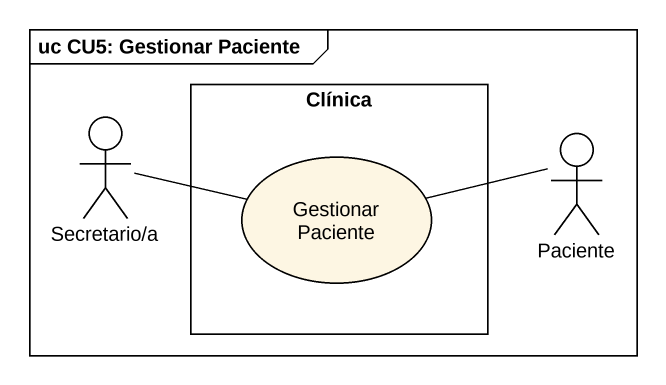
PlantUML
@startuml
mainframe uc CU5: Gestionar Paciente
actor "Secretario/a" as Secretario_a
rectangle Clínica {
  usecase "Gestionar Paciente" as Gestionar_Paciente
}
actor Paciente
Secretario_a -right- Gestionar_Paciente
Paciente -left- Gestionar_Paciente
@enduml
